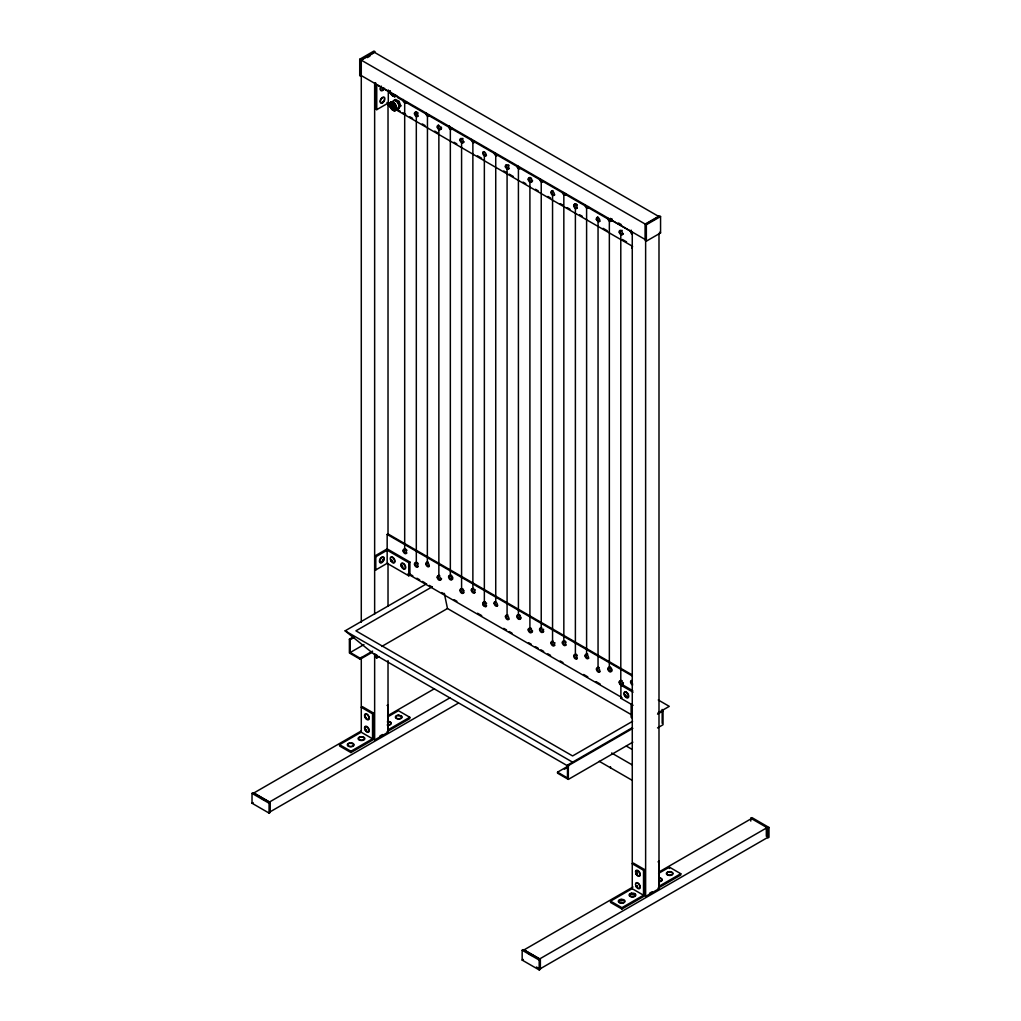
<?xml version="1.0" encoding="UTF-8"?>
<svg xmlns="http://www.w3.org/2000/svg" width="1021" height="1021" viewBox="0 0 1021 1021"><rect width="100%" height="100%" fill="white"/><g stroke="black" fill="none" stroke-linecap="round" stroke-linejoin="round"><path stroke-width="1.5" d="M632.42 247.031L631.871 248.154M631.948 247.707L632.05 247.516M384.534 88.253L384.177 88.98A3.357 1.94 -60 0 1 382.977 90.282L382.352 90.639A3.357 1.94 -60 0 1 380.361 89.784A3.357 1.94 -60 0 1 381.203 86.415M382.658 559.495L382.326 560.35M637.078 872.406L637.551 873.976M383.5 88.368L384.177 88.98M349.884 743.25L351.492 743.365L349.884 743.25A2.821 1.621 0 0 0 348.608 743.722M397.948 715.504L399.556 715.619L397.948 715.504A2.821 1.621 0 0 0 396.237 716.321M399.39 106.656L397.68 109.081L400.806 105.839L399.109 101.436L395.689 99.471L394.272 100.288L397.68 102.253L399.39 106.656L400.806 105.839M620.538 900.994L622.414 900.701M391.234 561.282C393.289 561.014 389.422 558.883 391.234 561.282A3.357 1.94 60 0 0 392.306 562.456L392.919 562.813A3.357 1.94 60 0 0 394.987 561.282A3.357 1.94 60 0 0 392.906 557.364L392.294 557.019A3.357 1.94 60 0 0 390.724 560.503M348.021 743.645L348.633 743.288A3.357 1.94 0 0 1 349.399 743.033M631.501 894.6L633.607 894.753M598.906 667.543L598.051 668.04L598.051 221.468L598.906 220.97L596.238 219.438M359.724 59.256L373.941 51.05L375.077 51.701L360.86 59.92L359.724 59.256L359.724 75.669L360.86 76.333L360.86 59.92M361.281 622.287L361.281 60.162L374.643 52.441L658.992 216.618M367.318 57.597L369.934 56.091M375.613 82.752L375.613 109.017L376.749 109.668L388.133 103.108L386.985 102.457M388.299 89.988L388.299 105.303L389.154 104.818M397.68 102.253L399.109 101.436M405.541 102.457L404.686 102.942L404.686 549.515L405.541 549.017M428.31 115.603L427.454 116.088L427.352 562.597L428.207 562.099M439.719 129.08L438.864 129.578L438.864 576.125L439.719 575.64A2.412 1.391 60 0 0 438.06 576.801A2.412 1.391 60 0 0 439.911 579.673A2.412 1.391 60 0 0 441.468 578.435M451.193 128.812L450.338 129.31L450.338 575.857L451.193 575.359M473.731 141.804L472.876 142.289L472.876 588.862L473.731 588.377M485.205 155.332L484.35 155.83L484.35 602.39L485.205 601.905M496.589 155.001L495.734 155.498L495.734 602.071M519.268 168.108L518.413 168.593L518.413 615.165L519.268 614.68M530.767 181.649L529.912 182.134L529.912 628.706L530.767 628.209M542.074 181.291L541.232 181.776L541.232 628.336M553.395 194.692L552.552 195.19L552.552 641.762M564.69 194.309L563.834 194.807L563.834 641.405L564.69 640.907M576.227 207.888L575.385 208.373L575.385 654.946L576.227 654.461M587.458 207.454L586.603 207.952L586.603 654.538L587.458 654.053M610.201 220.6L609.346 221.098L609.346 667.67L610.201 667.185M621.649 234.103L620.794 234.6L620.794 681.173L621.649 680.675M657.664 217.384L645.629 224.326L645.629 896.438L658.992 888.717L658.992 233.643M361.281 60.162L646.344 224.735L660.561 216.529L660.561 232.941L646.344 241.16L645.208 240.497L645.208 224.084L659.426 215.878L660.561 216.529M387.163 549.77L387.163 534.442L388.018 533.957L631.859 674.741M409.906 562.022L387.163 548.89L374.643 556.113L375.792 556.777L387.163 550.204L408.77 562.686L409.906 562.022L409.906 575.155L408.77 575.818L387.163 563.337L375.792 569.909L374.643 569.246M417.168 562.609L416.313 563.094L416.313 116.547L417.168 116.062L415.228 113.573M631.986 727.884L566.91 765.456L373.558 653.823L345.124 630.838L426.599 583.795M432.253 586.769L355.921 630.838L572.602 755.936L632.573 721.311M372.537 652.113L360.196 659.234L349.386 652.993L349.386 639.21L353.496 636.836M349.386 639.21L350.241 639.708L354.351 637.321M350.241 639.708L350.241 652.508L363.961 644.583M462.424 588.747L461.581 589.245L461.581 142.685L462.424 142.2M350.241 652.508L360.196 658.251L372.537 651.117M381.765 646.446L447.479 608.516L631.169 714.56M375.613 654.257L375.613 657.345L376.749 657.996L379.276 656.541M507.922 615.012L507.08 615.51L507.08 168.937L507.922 168.452L505.255 166.908M372.55 713.819L373.686 713.156L373.686 739.421L350.93 752.566L339.559 745.994L339.559 744.679L361.166 732.197L372.55 738.77L372.55 713.819L361.166 707.247L362.315 706.596L373.686 713.156M387.048 705.447L388.184 704.784L388.184 729.747L409.791 717.265L409.791 718.58L387.048 731.712M252.021 793.381L253.157 792.73L270.22 802.583L270.22 812.422L269.072 813.086L252.021 803.233L252.021 793.381L269.072 803.233L270.22 802.583M361.396 730.896L253.872 792.972L269.506 802.008L450.108 697.739M387.597 715.772L434.474 688.703M387.61 716.933L398.42 710.693L409.791 717.265M252.021 803.233L253.157 802.583M339.559 744.679L350.93 751.252L372.55 738.77M379.876 736.039L382.492 734.533M269.506 812.18L458.378 703.137M633.046 705.307L620.896 698.287L620.896 685.155L622.031 684.491L632.739 690.668M620.896 698.287L622.031 697.624M658.047 712.837L669.278 706.353L658.251 699.985M632.829 742.165L568.327 779.406L557.53 773.165L557.53 772.182L567.485 777.925L567.485 765.125L568.327 765.622L632.829 728.381M657.537 714.126L663.025 710.948L663.025 724.744L657.537 727.909M557.53 772.182L568.506 765.852M564.383 769.209L568.506 766.835M643.524 870.262L644.672 869.611L644.672 895.876L621.917 909.009L610.545 902.449L610.545 901.135L632.152 888.653L643.524 895.226L643.524 870.262L632.152 863.702L633.288 863.039L644.672 869.611M658.035 861.89L659.17 861.239L659.17 886.19L680.777 873.721L680.777 875.023L658.035 888.168M522.165 950.245L523.301 949.594L540.364 959.446L540.364 969.299L539.228 969.95L522.165 960.097L522.165 950.245L539.228 960.097L540.364 959.446M750.78 818.255L751.928 817.604L768.979 827.457L768.979 837.309L767.843 837.96L767.843 828.108L750.78 818.255L750.78 821.075M632.982 886.994L524.079 949.875L539.713 958.898L767.192 827.572L767.192 837.743L539.713 969.082L539.713 958.898M659.183 871.87L751.558 818.536M658.596 873.389L669.406 867.148L680.777 873.721M522.165 960.097L523.301 959.446M610.545 901.135L621.917 907.695L643.524 895.226M649.56 893.247L652.177 891.741M767.843 828.108L768.979 827.457M387.444 721.439L388.746 721.86L387.444 722.179M659.03 878.724L659.732 878.315L659.03 877.792M384.138 100.147L383.437 101.602L384.138 100.147A2.821 1.621 -60 0 1 382.492 102.419M383.564 559.955L382.658 561.282L383.564 559.955A2.821 1.621 -60 0 0 383.462 557.708M670.223 871.64C667.198 871.296 671.052 873.58 670.223 871.64A3.357 1.94 0 0 1 672.405 874.703L671.78 875.061A3.357 1.94 0 0 1 667.364 874.895A3.357 1.94 0 0 1 667.058 872.342L667.683 871.985A3.357 1.94 0 0 1 668.436 871.73M626.243 695.799L625.554 694.791M659.426 232.29L660.561 232.941M618.522 222.986L621.189 224.531M361.281 75.592L645.629 239.756M397.016 96.421L376.749 84.717L376.749 109.668M632.101 232.137L610.481 219.668L610.481 218.354M397.437 109.592L400.194 111.187M402.95 112.782L405.72 114.378M409.855 116.764L412.612 118.359M422.273 123.937L425.042 125.532M434.704 131.109L437.46 132.704M454.026 142.264L456.783 143.859M477.483 155.817L481.631 158.204M503.71 170.954L506.467 172.549M509.237 174.144L513.372 176.531M523.033 182.108L525.789 183.703M535.451 189.281L538.22 190.876M547.881 196.453L550.638 198.048M560.299 203.626L563.056 205.221M567.204 207.608L569.96 209.203M579.622 214.78L582.378 216.375M603.092 228.334L607.227 230.72M622.414 239.488L626.549 241.875M388.299 105.303L391.056 106.899M396.582 110.089L632.599 246.355M387.163 534.442L632.382 676.017M483.201 605.159L485.958 606.755M619.824 684.044L622.593 685.64M620.896 685.155L633.046 692.174M662.17 710.463L663.025 710.948M410.059 574.261L412.816 575.844M416.938 578.231L419.695 579.826M422.452 581.421L425.208 583.004M429.343 585.39L432.1 586.986M441.736 592.55L444.492 594.145M454.141 599.71L456.898 601.305M477.56 613.238L481.695 615.625M503.736 628.349L506.493 629.931M509.249 631.527L512.006 633.122M528.533 642.656L531.29 644.251M535.425 646.638L538.182 648.233M540.926 649.815L543.683 651.411M547.818 653.797L550.574 655.393M560.223 660.957L562.979 662.552M583.642 674.473L587.777 676.859M596.034 681.632L600.169 684.019M407.826 573.955L621.355 697.241M632.267 717.98L631.131 717.329L631.131 704.196M626.345 746.083L631.859 749.261M611.605 753L632.267 764.933M599.199 761.283L632.267 780.363M345.124 630.838L572.602 762.177M365.531 718.159C367.586 717.916 363.718 715.695 365.531 718.159A3.357 1.94 60 0 0 366.603 719.333L367.215 719.69A3.357 1.94 60 0 0 369.283 718.159A3.357 1.94 60 0 0 367.203 714.253L366.59 713.896A3.357 1.94 60 0 0 365.02 717.38M365.531 730.64C367.56 730.398 363.782 728.177 365.531 730.64A3.357 1.94 60 0 0 366.603 731.815L367.215 732.172A3.357 1.94 60 0 0 369.283 730.628A3.357 1.94 60 0 0 367.203 726.722L366.59 726.365A3.357 1.94 60 0 0 365.02 729.862M262.32 798.843L264.847 800.298M528.725 953.537L531.265 955.005M527.742 953.142L531.839 955.503M536.433 967.015L540.364 969.299M392.498 560.848L391.924 560.133M636.364 886.968C638.559 887.594 635.088 884.199 636.364 886.968A3.357 1.94 60 0 1 635.7 885.513M366.794 730.206L366.22 729.492M637.551 886.458L637.091 885.641M402.797 566.591L402.465 565.736M636.045 873.95C637.691 876.452 636.67 871.704 636.045 873.95A3.357 1.94 60 0 0 637.589 875.788L638.202 876.146A3.357 1.94 60 0 0 640.256 874.601A3.357 1.94 60 0 0 638.189 870.696L637.563 870.339A3.357 1.94 60 0 0 635.534 872.253M444.326 593.367L447.479 608.516M766.337 828.057L766.337 836.263M669.406 867.148L669.406 868.463M662.17 709.467L662.17 723.264M646.344 224.735L646.344 241.16M632.267 232.048L632.267 888.717M621.917 907.695L621.917 909.009M610.481 766.682L610.481 767.996M609.524 218.915L609.524 219.898L397.399 97.429L397.399 96.446M568.327 765.622L568.327 779.406M539.228 960.097L539.228 969.95M408.77 562.686L408.77 575.818M388.018 102.687L388.018 534.634M388.018 563.324L388.018 606.359M388.018 660.549L388.018 732.274L374.643 739.983L374.643 653.912M387.163 550.204L387.163 563.337M376.749 654.882L376.749 657.996M375.792 556.777L375.792 569.909M374.643 83.314L374.643 614.068M361.281 657.358L361.281 732.274M360.196 658.251L360.196 659.234M350.93 751.252L350.93 752.566M269.072 803.233L269.072 813.086M417.997 116.19A2.412 1.391 60 0 1 415.419 113.765A2.412 1.391 60 0 1 416.862 111.953M417.729 112.629A2.412 1.391 60 0 1 418.112 113.127M440.574 129.348A2.412 1.391 60 0 1 438.379 127.497A2.412 1.391 60 0 1 438.596 125.034M441.263 127.063A2.412 1.391 60 0 1 440.944 129.246M406.779 102.674A2.412 1.391 60 0 1 404.125 100.556M406.46 101.602A2.412 1.391 60 0 1 404.686 102.942A2.412 1.391 60 0 1 403.167 99.484M429.203 114.722A2.412 1.391 60 0 1 427.454 116.088A2.412 1.391 60 0 1 425.91 112.629M429.177 115.884A2.412 1.391 60 0 1 426.88 113.701M542.521 181.496A2.412 1.391 60 0 1 540.632 179.415M542.917 181.355A2.412 1.391 60 0 1 541.002 181.623A2.412 1.391 60 0 1 539.573 178.79M395.638 94.762A4.046 2.336 60 0 1 392.868 95.617A4.046 2.336 60 0 1 390.099 91.571M394.591 94.455A2.821 1.621 60 0 1 391.145 92.464M395.574 95.604A4.352 2.514 60 0 1 392.511 95.578A4.352 2.514 60 0 1 389.933 91.494M395.663 95.655A4.454 2.565 60 0 1 392.536 95.642A4.454 2.565 60 0 1 389.907 91.456A4.543 2.616 60 0 0 392.562 95.68A4.684 2.706 60 0 0 395.957 95.757M395.765 95.706A4.543 2.616 60 0 1 392.562 95.68A4.684 2.706 60 0 1 389.894 91.328A4.748 2.744 60 0 0 392.715 95.744A4.748 2.744 60 0 0 396.059 95.77M396.25 95.744A4.824 2.782 60 0 1 392.843 95.719A4.824 2.782 60 0 1 389.996 91.188M396.403 95.68A4.85 2.808 60 0 1 392.983 95.655A4.85 2.808 60 0 1 390.124 91.099M392.677 101.755A4.85 2.808 60 0 1 398.42 103.3A4.85 2.808 60 0 1 396.888 109.043M396.403 101.13A3.012 1.736 60 0 1 397.475 101.449M398.535 102.432A3.012 1.736 60 0 1 399.3 103.797M628.119 696.82A2.821 1.621 60 0 1 625.988 696.935M625.49 696.475A2.821 1.621 60 0 1 625.043 695.901M624.316 693.935A2.821 1.621 60 0 1 624.329 693.348M624.482 692.851A2.821 1.621 60 0 1 626.345 692.57A2.821 1.621 60 0 1 628.157 695.084M628.272 695.735A2.821 1.621 60 0 1 628.26 696.335M382.798 561.256A2.821 1.621 -60 0 1 382.326 561.767M381.803 562.163A2.821 1.621 -60 0 1 379.825 560.465A2.821 1.621 -60 0 1 382.709 557.326M401.764 566.553A2.821 1.621 60 0 1 402.657 563.566A2.821 1.621 60 0 1 405.35 567.025A2.821 1.621 60 0 1 403.065 568.225M402.555 567.765A2.821 1.621 60 0 1 402.121 567.191M394.31 561.997A2.821 1.621 60 0 1 392.613 562.214M391.617 561.359A2.821 1.621 60 0 1 390.864 560.108M390.813 557.785A2.821 1.621 60 0 1 392.779 557.721A2.821 1.621 60 0 1 394.476 560.338M394.553 560.976A2.821 1.621 60 0 1 394.502 561.55M636.989 887.734A3.357 1.94 60 0 0 637.589 888.27L638.202 888.627A3.357 1.94 60 0 0 640.256 887.083A3.357 1.94 60 0 0 638.189 883.178L637.563 882.82A3.357 1.94 60 0 0 635.687 883.407M635.534 884.735A3.357 1.94 60 0 1 635.534 884.007M660.204 877.971A3.357 1.94 0 0 1 661.595 880.944L660.983 881.302A3.357 1.94 0 0 1 659.375 881.685M400.781 715.53A3.357 1.94 0 0 1 401.419 718.248L400.794 718.605A3.357 1.94 0 0 1 396.378 718.452A3.357 1.94 0 0 1 396.071 715.9L396.697 715.542A3.357 1.94 0 0 1 397.45 715.287M398.292 715.147A3.357 1.94 0 0 1 399.173 715.147M389.218 721.515A3.357 1.94 0 0 1 390.609 724.489L389.996 724.846A3.357 1.94 0 0 1 387.508 725.229M362.774 736.779A3.357 1.94 0 0 1 364.165 739.753L363.553 740.11A3.357 1.94 0 0 1 359.124 739.957A3.357 1.94 0 0 1 358.83 737.404L359.443 737.047A3.357 1.94 0 0 1 360.196 736.792M353.789 744.067A3.357 1.94 0 0 1 353.368 745.994L352.743 746.351A3.357 1.94 0 0 1 348.659 746.364A3.357 1.94 0 0 1 347.587 744.079M351.964 743.02A3.357 1.94 0 0 1 353.355 743.633M633.76 893.235A3.357 1.94 0 0 1 635.151 896.208L634.539 896.566A3.357 1.94 0 0 1 630.11 896.4A3.357 1.94 0 0 1 629.804 893.86L630.429 893.49A3.357 1.94 0 0 1 631.182 893.235M622.108 899.348A3.357 1.94 0 0 1 624.341 902.449L623.729 902.806A3.357 1.94 0 0 1 619.313 902.641A3.357 1.94 0 0 1 619.007 900.088L619.619 899.731A3.357 1.94 0 0 1 621.227 899.348M451.997 128.225A2.412 1.391 60 0 1 450.121 129.169A2.412 1.391 60 0 1 448.627 125.902M474.739 141.485A2.412 1.391 60 0 1 472.978 142.378A2.412 1.391 60 0 1 471.332 139.392M497.469 154.847A2.412 1.391 60 0 1 495.734 155.511A2.412 1.391 60 0 1 494.087 152.793M520.238 167.75A2.412 1.391 60 0 1 518.477 168.644A2.412 1.391 60 0 1 516.83 165.657M565.698 193.531A2.412 1.391 60 0 1 564.371 195.1A2.412 1.391 60 0 1 562.354 192.407M588.428 206.587A2.412 1.391 60 0 1 586.743 208.054A2.412 1.391 60 0 1 585.135 204.608M610.826 218.736A2.412 1.391 60 0 1 610.035 221.417A2.412 1.391 60 0 1 607.827 218.086M632.407 234.409A2.412 1.391 60 0 1 630.659 232.099A2.412 1.391 60 0 1 631.297 230.197M451.627 128.978A2.412 1.391 60 0 1 449.431 125.889M464.134 141.817A2.412 1.391 60 0 1 461.786 141.638A2.412 1.391 60 0 1 461.084 138.384M462.602 138.358A2.412 1.391 60 0 1 463.036 138.703M475.339 141.817A2.412 1.391 60 0 1 472.646 140.579M486.507 155.473A2.412 1.391 60 0 1 484.273 154.439A2.412 1.391 60 0 1 483.75 151.619M497.635 155.256A2.412 1.391 60 0 1 495.045 152.869M508.981 168.72A2.412 1.391 60 0 1 506.901 167.406A2.412 1.391 60 0 1 506.467 164.815M508.318 164.777A2.412 1.391 60 0 1 509.109 165.67M532.388 180.041A2.412 1.391 60 0 1 531.252 181.853A2.412 1.391 60 0 1 529.12 179.313A2.412 1.391 60 0 1 530.256 177.501M531.137 177.973A2.412 1.391 60 0 1 531.558 178.394M520.187 168.414A2.412 1.391 60 0 1 517.724 165.708M554.786 194.845A2.412 1.391 60 0 1 552.093 193.097A2.412 1.391 60 0 1 552.948 190.621M566.017 194.603A2.412 1.391 60 0 1 563.362 192.497M577.235 208.118A2.412 1.391 60 0 1 574.581 205.412A2.412 1.391 60 0 1 576.546 204.174M576.967 204.57A2.412 1.391 60 0 1 577.35 205.068M588.453 207.812A2.412 1.391 60 0 1 586.131 205.706M599.774 221.276A2.412 1.391 60 0 1 597.591 219.375A2.412 1.391 60 0 1 597.859 216.95M611.924 218.813A2.412 1.391 60 0 1 611.285 220.932A2.412 1.391 60 0 1 609.065 219.247M623.384 233.694A2.412 1.391 60 0 1 621.062 233.618A2.412 1.391 60 0 1 620.283 230.35M621.776 230.261A2.412 1.391 60 0 1 622.223 230.593M632.395 233.235A2.412 1.391 60 0 1 631.425 231.052M632.65 684.989A2.412 1.391 60 0 1 630.57 682.066A2.412 1.391 60 0 1 632.331 680.918M632.624 683.955A2.412 1.391 60 0 1 631.68 680.484M623.397 684.147A2.412 1.391 60 0 1 621.304 684.338A2.412 1.391 60 0 1 620.104 681.224A2.412 1.391 60 0 1 622.185 681.045M623.231 682.551A2.412 1.391 60 0 1 623.397 683.126M611.834 669.061A2.412 1.391 60 0 1 611.375 671.397A2.412 1.391 60 0 1 609.09 669.776A2.412 1.391 60 0 1 609.154 667.147M610.341 667.236A2.412 1.391 60 0 1 611.209 667.989M599.85 671.754A2.412 1.391 60 0 1 597.349 669.112A2.412 1.391 60 0 1 598.995 667.581M588.747 658.226A2.412 1.391 60 0 1 586.335 656.643A2.412 1.391 60 0 1 586.513 653.963M587.305 653.976A2.412 1.391 60 0 1 587.751 654.193M577.312 658.583A2.412 1.391 60 0 1 574.606 656.005A2.412 1.391 60 0 1 576.457 654.589M576.891 654.959A2.412 1.391 60 0 1 577.273 655.431M566.068 645.055A2.412 1.391 60 0 1 563.286 642.771A2.412 1.391 60 0 1 564.907 641.009M565.762 641.775A2.412 1.391 60 0 1 566.106 642.298M554.977 645.132A2.412 1.391 60 0 1 552.157 643.702A2.412 1.391 60 0 1 553.063 641.124M554.709 642.592A2.412 1.391 60 0 1 554.977 643.153M543.759 631.348A2.412 1.391 60 0 1 540.875 630.442A2.412 1.391 60 0 1 541.755 627.685M543.376 629.204A2.412 1.391 60 0 1 543.644 629.778M532.337 630.327A2.412 1.391 60 0 1 530.741 632.114A2.412 1.391 60 0 1 529.184 628.477M530.997 628.336A2.412 1.391 60 0 1 531.418 628.732M521.055 617.271A2.412 1.391 60 0 1 519.715 618.815A2.412 1.391 60 0 1 517.711 616.11A2.412 1.391 60 0 1 519.051 614.565M519.931 615.14A2.412 1.391 60 0 1 520.327 615.599M508.892 619.211A2.412 1.391 60 0 1 506.824 617.756A2.412 1.391 60 0 1 506.518 615.204M497.661 605.721A2.412 1.391 60 0 1 495.581 604.509A2.412 1.391 60 0 1 495.07 601.88M486.647 605.836A2.412 1.391 60 0 1 484.273 604.917A2.412 1.391 60 0 1 483.877 601.943M484.988 601.79A2.412 1.391 60 0 1 485.422 602.02M486.251 602.862A2.412 1.391 60 0 1 486.583 603.398M475.199 592.448A2.412 1.391 60 0 1 472.978 591.58A2.412 1.391 60 0 1 472.34 588.709M474.969 589.538A2.412 1.391 60 0 1 475.276 590.087M452.788 578.754A2.412 1.391 60 0 1 450.478 578.728A2.412 1.391 60 0 1 449.661 575.448M451.142 575.321A2.412 1.391 60 0 1 451.997 576.086M452.622 577.159A2.412 1.391 60 0 1 452.788 577.733M464.057 592.474A2.412 1.391 60 0 1 461.415 591.631A2.412 1.391 60 0 1 461.53 588.581M461.926 588.568A2.412 1.391 60 0 1 463.228 589.385M463.904 590.419A2.412 1.391 60 0 1 464.108 591.006M429.356 566.349A2.412 1.391 60 0 1 427.123 564.741A2.412 1.391 60 0 1 427.097 562.124M418.202 566.591A2.412 1.391 60 0 1 415.432 564.281A2.412 1.391 60 0 1 417.053 562.545M417.5 562.877A2.412 1.391 60 0 1 418.253 563.834M406.779 553.152A2.412 1.391 60 0 1 404.035 550.74A2.412 1.391 60 0 1 405.745 549.119M406.575 549.923A2.412 1.391 60 0 1 406.92 550.447M383.003 89.554A2.821 1.621 -60 0 1 382.492 89.95M381.484 90.244A2.821 1.621 -60 0 1 381.407 86.313M381.969 102.662A2.821 1.621 -60 0 1 380.501 100.734A2.821 1.621 -60 0 1 382.901 97.646M383.385 97.582A2.821 1.621 -60 0 1 383.807 97.697M661.289 878.941A2.821 1.621 0 0 1 658.953 881.417M660.23 878.366A2.821 1.621 0 0 1 660.817 878.609M672.163 874.333A2.821 1.621 0 0 1 668.347 874.984A2.821 1.621 0 0 1 667.211 872.776M667.645 872.432A2.821 1.621 0 0 1 669.61 871.921M670.35 871.972A2.821 1.621 0 0 1 671.627 872.368M672.392 873.095A2.821 1.621 0 0 1 672.431 873.938M390.379 724.119A2.821 1.621 0 0 1 387.24 724.923M389.243 721.911A2.821 1.621 0 0 1 390.303 722.485M390.596 722.881A2.821 1.621 0 0 1 390.635 723.723M401.406 716.64A2.821 1.621 0 0 1 398.777 718.72A2.821 1.621 0 0 1 395.969 716.716M400.053 715.67A2.821 1.621 0 0 1 401.1 716.257M362.8 737.175A2.821 1.621 0 0 1 363.502 739.727A2.821 1.621 0 0 1 359.06 739.459M358.754 739.064A2.821 1.621 0 0 1 359.992 737.226M353.355 744.386A2.821 1.621 0 0 1 350.726 746.466A2.821 1.621 0 0 1 347.919 744.462M351.99 743.416A2.821 1.621 0 0 1 352.59 743.671M368.823 718.261A2.821 1.621 60 0 1 367.573 719.333M367.062 719.18A2.821 1.621 60 0 1 365.607 717.84M364.995 716.525A2.821 1.621 60 0 1 365.033 714.789M365.684 714.241A2.821 1.621 60 0 1 366.143 714.215M366.654 714.368A2.821 1.621 60 0 1 368.836 717.674M368.3 731.661A2.821 1.621 60 0 1 366.909 731.572M364.944 728.803A2.821 1.621 60 0 1 366.807 726.926A2.821 1.621 60 0 1 368.798 730.908M633.786 893.63A2.821 1.621 0 0 1 634.475 896.17A2.821 1.621 0 0 1 630.034 895.902A2.821 1.621 0 0 1 631.642 893.503M624.329 900.828A2.821 1.621 0 0 1 621.342 902.909A2.821 1.621 0 0 1 619.16 900.522M620.168 899.909A2.821 1.621 0 0 1 623.576 900.114M639.388 875.559A2.821 1.621 60 0 1 638.048 875.635M637.538 875.316A2.821 1.621 60 0 1 636.236 873.644M636.019 871.245A2.821 1.621 60 0 1 636.67 870.683M637.13 870.671A2.821 1.621 60 0 1 639.286 872.47A2.821 1.621 60 0 1 639.657 875.201M636.096 883.586A2.821 1.621 60 0 1 638.635 884.046A2.821 1.621 60 0 1 639.733 887.517A2.821 1.621 60 0 1 637.372 887.67M636.466 886.573A2.821 1.621 60 0 1 636.147 885.922M401.483 566.298L402.465 567.51L401.483 566.298M624.52 695.059L625.503 696.284L624.52 695.059M360.745 736.894L362.302 737.136L360.745 736.894M620.921 899.578L622.478 899.82L620.921 899.578M631.731 893.349L633.288 893.579L631.731 893.349M382.798 102.662L382.186 103.019A3.357 1.94 -60 0 1 380.106 101.5A3.357 1.94 -60 0 1 382.173 97.595L382.786 97.225A3.357 1.94 -60 0 1 384.853 98.743A3.357 1.94 -60 0 1 382.798 102.662M382.122 562.392L381.497 562.762A3.357 1.94 -60 0 1 379.429 561.244A3.357 1.94 -60 0 1 381.484 557.326L382.109 556.968A3.357 1.94 -60 0 1 384.177 558.487A3.357 1.94 -60 0 1 382.122 562.392M626.345 692.149L626.039 691.97A3.357 1.94 60 0 0 623.971 693.501A3.357 1.94 60 0 0 626.052 697.407L626.664 697.764A3.357 1.94 60 0 0 628.732 696.233A3.357 1.94 60 0 0 626.652 692.327L626.345 692.149M403.64 568.991L403.014 568.646A3.357 1.94 60 0 1 400.947 564.728A3.357 1.94 60 0 1 403.001 563.196L403.627 563.554A3.357 1.94 60 0 1 405.694 567.459A3.357 1.94 60 0 1 403.64 568.991M414.462 113.701A2.412 1.391 60 0 0 417.142 116.675A2.412 1.391 60 0 0 416.887 113.127A2.412 1.391 60 0 0 414.462 113.701M437.256 127.14A2.412 1.391 60 0 0 440.089 129.744A2.412 1.391 60 0 0 439.4 126.03A2.412 1.391 60 0 0 437.256 127.14M459.986 140.222A2.412 1.391 60 0 0 462.807 142.889A2.412 1.391 60 0 0 462.181 139.188A2.412 1.391 60 0 0 459.986 140.222M471.332 590.125A2.412 1.391 60 0 0 474.025 593.099A2.412 1.391 60 0 0 473.744 589.538A2.412 1.391 60 0 0 471.332 590.125M390.009 104.857A4.046 2.336 60 0 0 394.297 110.191A4.046 2.336 60 0 0 394.297 104.461A4.046 2.336 60 0 0 390.009 104.857M390.877 105.354A2.821 1.621 60 0 0 393.864 109.068A2.821 1.621 60 0 0 393.864 105.086A2.821 1.621 60 0 0 390.877 105.354M389.831 104.704A4.352 2.514 60 0 0 394.451 110.447A4.352 2.514 60 0 0 394.451 104.282A4.352 2.514 60 0 0 389.831 104.704M389.78 104.589A4.543 2.616 60 0 0 394.591 110.574A4.543 2.616 60 0 0 394.591 104.155A4.543 2.616 60 0 0 389.78 104.589M389.78 104.461A4.684 2.706 60 0 0 394.744 110.651A4.684 2.706 60 0 0 394.744 104.014A4.684 2.706 60 0 0 389.78 104.461M389.792 104.397A4.748 2.744 60 0 0 394.833 110.664A4.748 2.744 60 0 0 394.833 103.951A4.748 2.744 60 0 0 389.792 104.397M389.882 104.295A4.824 2.782 60 0 0 394.999 110.664A4.824 2.782 60 0 0 394.999 103.836A4.824 2.782 60 0 0 389.882 104.295M392.013 105.354A2.016 1.161 60 0 0 394.144 108.009A2.016 1.161 60 0 0 394.144 105.163A2.016 1.161 60 0 0 392.013 105.354M392.294 105.52A1.608 0.932 60 0 0 394.004 107.639A1.608 0.932 60 0 0 394.004 105.367A1.608 0.932 60 0 0 392.294 105.52M482.703 152.984A2.412 1.391 60 0 0 485.32 156.098A2.412 1.391 60 0 0 485.205 152.627A2.412 1.391 60 0 0 482.703 152.984M505.459 166.219A2.412 1.391 60 0 0 508.126 169.218A2.412 1.391 60 0 0 507.884 165.67A2.412 1.391 60 0 0 505.459 166.219M528.202 179.249A2.412 1.391 60 0 0 530.805 182.363A2.412 1.391 60 0 0 530.703 178.892A2.412 1.391 60 0 0 528.202 179.249M550.944 192.459A2.412 1.391 60 0 0 553.599 195.483A2.412 1.391 60 0 0 553.395 191.961A2.412 1.391 60 0 0 550.944 192.459M573.7 205.629A2.412 1.391 60 0 0 576.38 208.616A2.412 1.391 60 0 0 576.125 205.068A2.412 1.391 60 0 0 573.7 205.629M596.481 219.005A2.412 1.391 60 0 0 599.289 221.697A2.412 1.391 60 0 0 598.676 218.009A2.412 1.391 60 0 0 596.481 219.005M619.237 232.214A2.412 1.391 60 0 0 622.083 234.804A2.412 1.391 60 0 0 621.368 231.078A2.412 1.391 60 0 0 619.237 232.214M619.185 682.194A2.412 1.391 60 0 0 621.751 685.385A2.412 1.391 60 0 0 621.751 681.964A2.412 1.391 60 0 0 619.185 682.194M607.814 668.768A2.412 1.391 60 0 0 610.392 671.92A2.412 1.391 60 0 0 610.354 668.474A2.412 1.391 60 0 0 607.814 668.768M596.443 669.061A2.412 1.391 60 0 0 598.995 672.252A2.412 1.391 60 0 0 598.995 668.832A2.412 1.391 60 0 0 596.443 669.061M585.097 655.993A2.412 1.391 60 0 0 587.892 658.724A2.412 1.391 60 0 0 587.33 655.048A2.412 1.391 60 0 0 585.097 655.993M573.713 656.222A2.412 1.391 60 0 0 576.457 659.068A2.412 1.391 60 0 0 576.035 655.456A2.412 1.391 60 0 0 573.713 656.222M562.367 642.975A2.412 1.391 60 0 0 565.213 645.553A2.412 1.391 60 0 0 564.498 641.826A2.412 1.391 60 0 0 562.367 642.975M550.944 642.796A2.412 1.391 60 0 0 553.51 645.974A2.412 1.391 60 0 0 553.51 642.566A2.412 1.391 60 0 0 550.944 642.796M539.611 629.804A2.412 1.391 60 0 0 542.445 632.433A2.412 1.391 60 0 0 541.781 628.732A2.412 1.391 60 0 0 539.611 629.804M528.214 629.906A2.412 1.391 60 0 0 530.933 632.816A2.412 1.391 60 0 0 530.575 629.217A2.412 1.391 60 0 0 528.214 629.906M516.856 616.607A2.412 1.391 60 0 0 519.651 619.313A2.412 1.391 60 0 0 519.076 615.637A2.412 1.391 60 0 0 516.856 616.607M505.446 616.569A2.412 1.391 60 0 0 508.037 619.709A2.412 1.391 60 0 0 507.986 616.263A2.412 1.391 60 0 0 505.446 616.569M494.087 603.309A2.412 1.391 60 0 0 496.806 606.219A2.412 1.391 60 0 0 496.448 602.62A2.412 1.391 60 0 0 494.087 603.309M482.729 603.73A2.412 1.391 60 0 0 485.486 606.525A2.412 1.391 60 0 0 485.013 602.888A2.412 1.391 60 0 0 482.729 603.73M459.961 590.444A2.412 1.391 60 0 0 462.641 593.431A2.412 1.391 60 0 0 462.373 589.87A2.412 1.391 60 0 0 459.961 590.444M448.64 577.337A2.412 1.391 60 0 0 451.486 579.877A2.412 1.391 60 0 0 450.733 576.138A2.412 1.391 60 0 0 448.64 577.337M437.218 577.299A2.412 1.391 60 0 0 439.885 580.298A2.412 1.391 60 0 0 439.643 576.75A2.412 1.391 60 0 0 437.218 577.299M425.834 563.822A2.412 1.391 60 0 0 428.501 566.834A2.412 1.391 60 0 0 428.284 563.311A2.412 1.391 60 0 0 425.834 563.822M414.513 564.498A2.412 1.391 60 0 0 417.347 567.089A2.412 1.391 60 0 0 416.645 563.362A2.412 1.391 60 0 0 414.513 564.498M403.116 550.957A2.412 1.391 60 0 0 405.924 553.65A2.412 1.391 60 0 0 405.324 549.962A2.412 1.391 60 0 0 403.116 550.957"/></g></svg>
